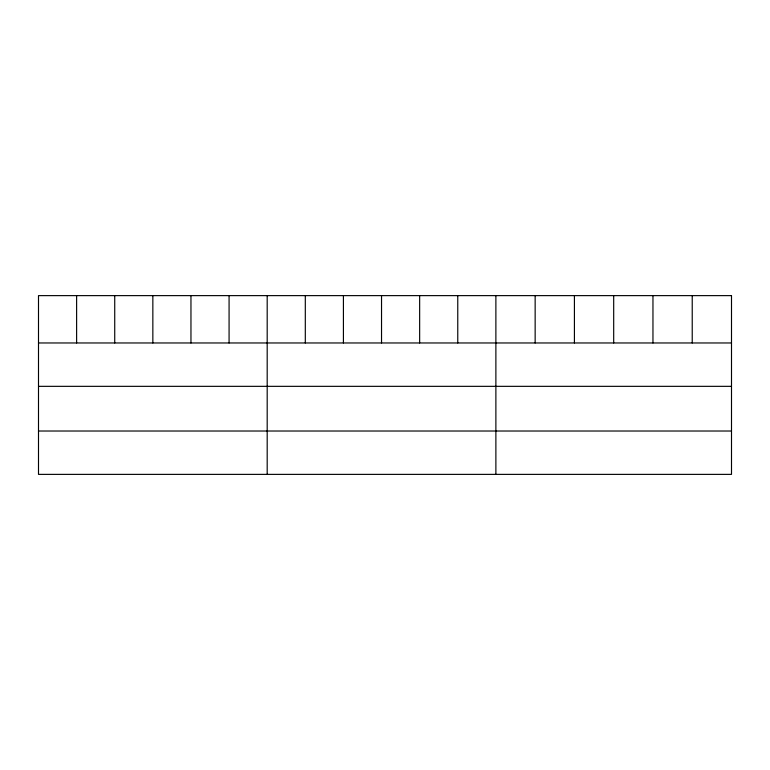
<?xml version="1.0" encoding="UTF-8"?>
<svg xmlns="http://www.w3.org/2000/svg" width="770" height="770" viewBox="0 0 770 770"><rect width="100%" height="100%" fill="white"/><g stroke="black" fill="none" stroke-linecap="round" stroke-linejoin="round"><path stroke-width="1.16" d="M38.5 342.968L731.5 342.968M38.5 386.338L731.5 386.338M38.5 431.017L731.5 431.017M692.23 295.622L692.23 342.968M652.96 295.622L652.96 342.968M613.69 295.622L613.69 342.968M574.42 295.622L574.42 342.968M535.15 295.622L535.15 342.968M495.88 295.622L495.88 474.378M457.765 295.622L457.765 342.968M419.65 295.622L419.65 342.968M381.535 295.622L381.535 342.968M343.42 295.622L343.42 342.968M305.305 295.622L305.305 342.968M267.19 295.622L267.19 474.378M229.075 295.622L229.075 342.968M190.96 295.622L190.96 342.968M152.845 295.622L152.845 342.968M114.73 295.622L114.73 342.968M76.615 295.622L76.615 342.968M731.5 295.622L38.5 295.622L38.5 474.378L731.5 474.378L731.5 295.622"/></g></svg>
